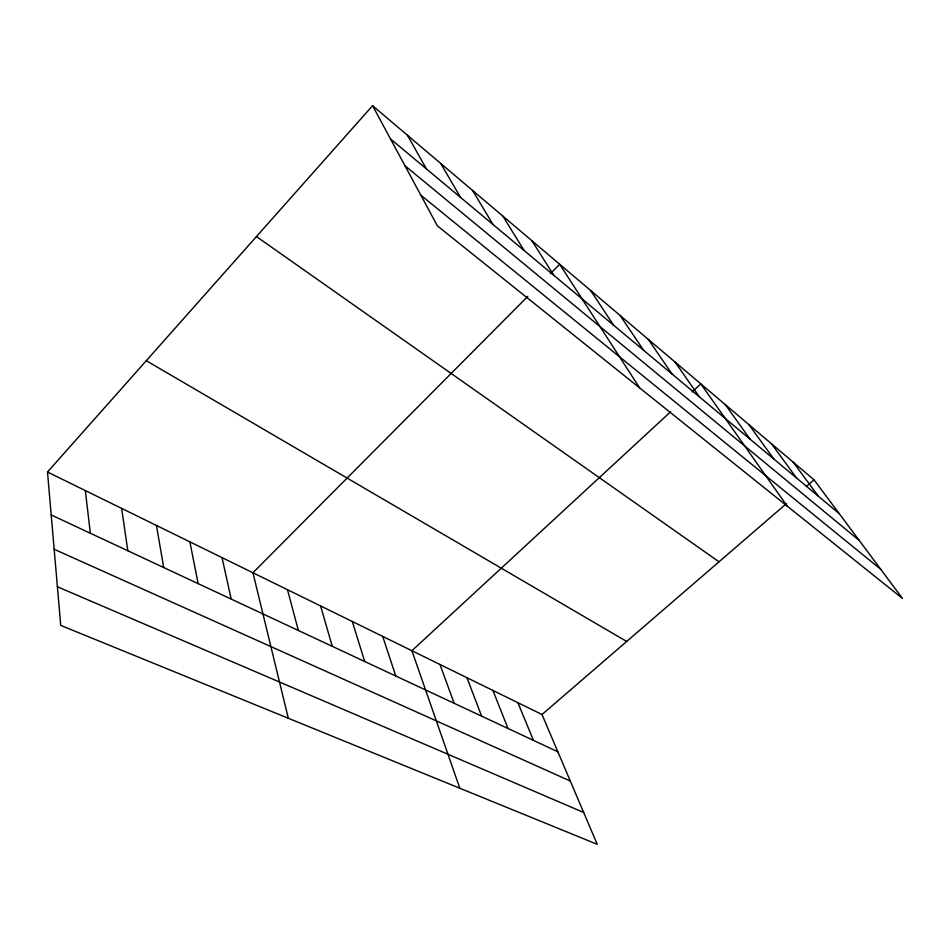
<?xml version="1.0" encoding="UTF-8"?>
<svg xmlns="http://www.w3.org/2000/svg" width="950" height="950" viewBox="0 0 950 950"><rect width="100%" height="100%" fill="white"/><g stroke="black" fill="none" stroke-linecap="round" stroke-linejoin="round"><path stroke-width="1.43" d="M47.5 472.031L542.011 714.519L597.217 844.301L60.729 625.397L47.5 472.031L372.578 105.699L814.031 479.821L902.5 598.488L437.368 225.851L372.578 105.699M527.761 296.412L252.938 572.767L288.313 718.248M550.418 273.636L559.704 264.29L639.635 387.897M670.569 411.849L411.908 650.726L459.788 788.215M692.17 391.899L700.827 383.895L787.158 506.077M542.011 714.519L786.481 503.583M806.301 486.495L814.031 479.821M57.392 586.756L583.68 812.476M54.162 549.266L570.309 781.043M51.205 514.947L557.864 751.783M146.288 360.715L626.679 641.464M256.452 236.562L719.008 561.806M420.838 195.189L880.662 569.204M404.926 165.692L859.192 540.408M390.486 138.902L839.278 513.689M793.214 462.187L818.377 496.233M771.543 443.828L796.575 478.04M748.968 424.686L773.846 459.052M725.42 404.736L750.096 439.221M675.141 362.128L699.295 396.791M648.268 339.352L672.089 374.074M620.136 315.507L643.554 350.241M590.651 290.522L613.593 325.233M531.893 240.718L553.755 275.251M502.847 216.113L524.103 250.491M472.494 190.38L493.05 224.556M440.729 163.459L460.512 197.386M407.467 135.268L426.36 168.862M517.916 702.703L533.413 740.347M492.907 690.436L508.012 728.484M466.949 677.706L481.614 716.134M439.969 664.477L454.159 703.297M382.707 636.405L395.77 676.008M352.296 621.49L364.705 661.485M320.577 605.934L332.274 646.332M287.494 589.712L298.383 630.491M222.027 557.614L231.194 599.082M189.881 541.856L198.146 583.633M156.453 525.457L163.721 567.542M121.636 508.381L127.811 550.751M85.346 490.592L90.345 533.247"/></g></svg>
